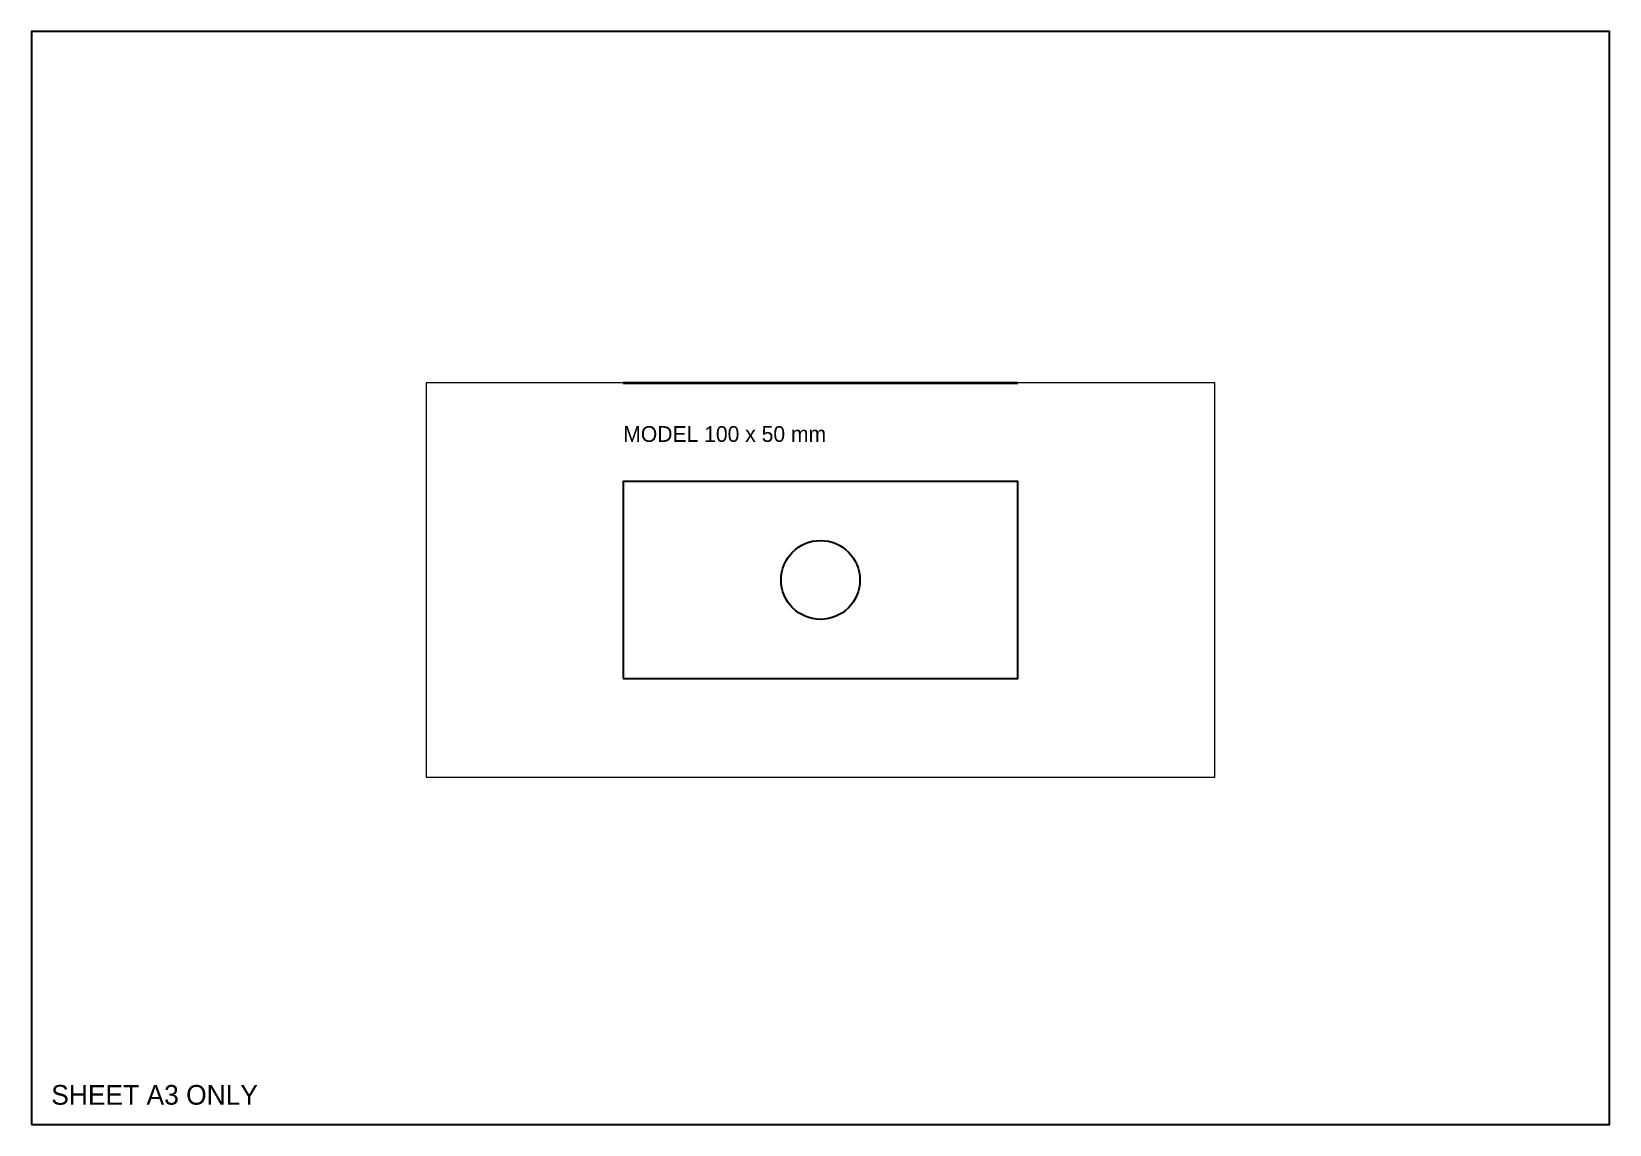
# Paper-space layout 'Sheet A3' of a CAD drawing. Header units: millimetres. Extents: x 10 to 410, y 10 to 287.
# The model-space entities are those that its viewports show. They can reach past a viewport. Long polylines and large blocks are cut down to what shows.
import ezdxf

# ---------------------------------------------------------------- set-up
doc = ezdxf.new("R2010")
doc.units = ezdxf.units.MM
for name, color, linetype, lineweight in [('ANNOTATION', 2, 'Continuous', 18), ('GEOMETRY', 7, 'Continuous', 25), ('LOCKED', 1, 'Continuous', 35)]:
    doc.layers.add(name, color=color, linetype=linetype, lineweight=lineweight)

msp = doc.modelspace()

# ---------------------------------------------------------------- linework, layer by layer
at = {"layer": 'GEOMETRY'}
msp.add_line((0, 0), (100, 0), dxfattribs=at)
msp.add_lwpolyline([(0, 0), (100, 0), (100, 50), (0, 50)], close=True, dxfattribs=at)
msp.add_circle((50, 25), 10, dxfattribs=at)
at = {"layer": 'LOCKED'}
msp.add_line((0, 75), (100, 75), dxfattribs=at)

# ---------------------------------------------------------------- texts
at = {"layer": 'ANNOTATION'}
msp.add_text('MODEL 100 x 50 mm', height=4, dxfattribs=at).set_placement((0, 60))

psp = doc.layouts.new('Sheet A3')

# ---------------------------------------------------------------- linework, layer by layer
psp.add_lwpolyline([(10, 10), (410, 10), (410, 287), (10, 287)], close=True)

# ---------------------------------------------------------------- texts
psp.add_text('SHEET A3 ONLY', height=5).set_placement((15, 15))

# ---------------------------------------------------------------- viewports
at = {"layer": 'VIEWPORTS'}
psp.add_viewport(center=(210, 148), size=(200, 100), view_center_point=(50, 25), view_height=100, dxfattribs=at)

doc.saveas('drawing.dxf')
